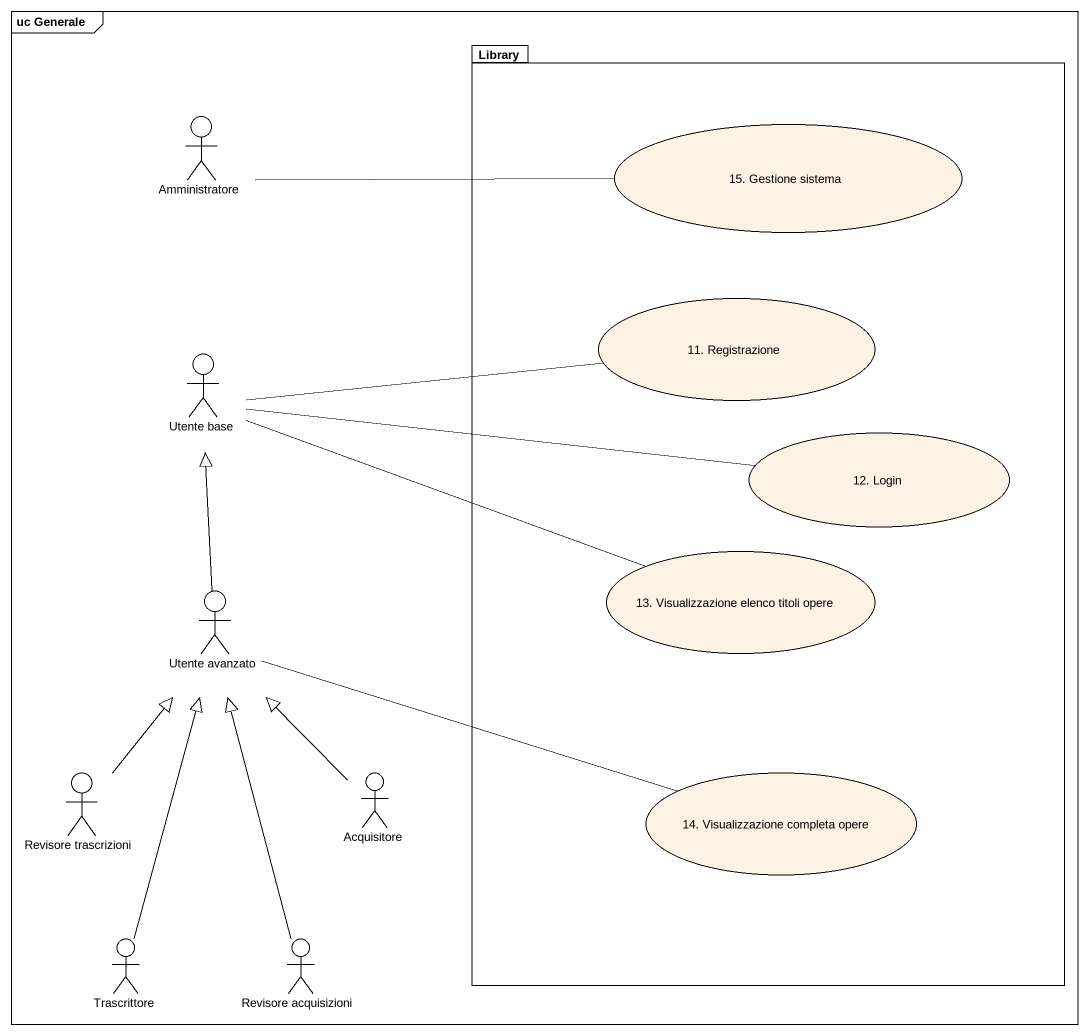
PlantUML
@startuml
mainframe uc Generale
package Library {
  usecase "15. Gestione sistema" as u15_Gestione_sistema
  usecase "11. Registrazione" as u11_Registrazione
  usecase "12. Login" as u12_Login
  usecase "13. Visualizzazione elenco titoli opere" as u13_Visualizzazione_elenco
  usecase "14. Visualizzazione completa opere" as u14_Visualizzazione_completa
}
actor Amministratore
actor "Utente base" as Utente_base
actor "Utente avanzato" as Utente_avanzato
actor "Revisore trascrizioni" as Revisore_trascrizioni
actor Acquisitore
actor Trascrittore
actor "Revisore acquisizioni" as Revisore_acquisizioni
Amministratore -right- u15_Gestione_sistema
Utente_base -right- u11_Registrazione
Utente_base -right- u12_Login
Utente_base -right- u13_Visualizzazione_elenco
Utente_avanzato -up-|> Utente_base
Utente_avanzato -right- u14_Visualizzazione_completa
Revisore_trascrizioni -up-|> Utente_avanzato
Acquisitore -up-|> Utente_avanzato
Trascrittore -up-|> Utente_avanzato
Revisore_acquisizioni -up-|> Utente_avanzato
@enduml
